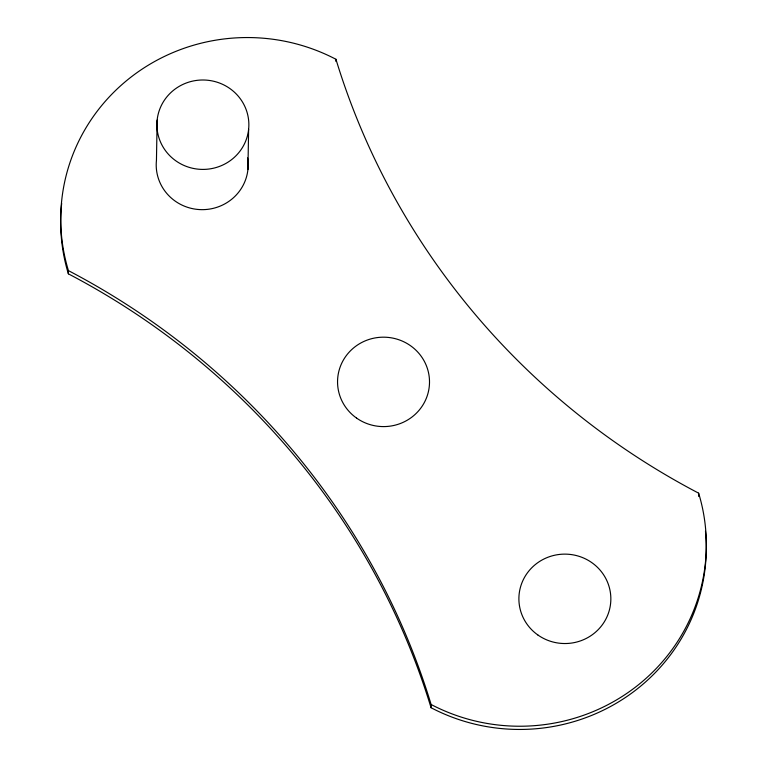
<?xml version="1.0" encoding="UTF-8"?>
<svg xmlns="http://www.w3.org/2000/svg" width="767" height="767" viewBox="0 0 767 767"><rect width="100%" height="100%" fill="white"/><g stroke="black" fill="none" stroke-linecap="round" stroke-linejoin="round"><path stroke-width="1.15" d="M705.477 531.291A186.793 181.635 1 0 1 622.612 699.351A186.793 181.635 1 0 1 431.064 707.73A747.173 726.531 1 0 0 68.368 273.838L68.426 270.626A186.793 181.635 1 0 1 129.642 78.167A186.793 181.635 1 0 1 335.936 59.27A747.173 726.531 1 0 0 698.632 493.162L698.574 496.374M157.149 120.083L156.449 160.332A45.982 44.707 1 0 0 203.485 209.64A45.982 44.707 1 0 0 247.578 157.897M247.923 169.565L248.623 129.316A45.982 44.707 1 0 0 184.09 83.881A45.982 44.707 1 0 0 175.94 160.907A45.982 44.707 1 0 0 248.623 129.316M335.898 61.418L335.936 59.27M431.064 707.73L431.121 704.509A747.173 726.531 1 0 0 68.426 270.626M698.632 493.162A186.793 181.635 1 0 1 637.415 685.612A186.793 181.635 1 0 1 431.121 704.509M68.368 273.838A186.793 181.635 1 0 1 61.676 203.389M356.588 418.092A45.982 44.707 1 0 0 429.271 386.51A45.982 44.707 1 0 0 364.737 341.066A45.982 44.707 1 0 0 356.588 418.092M537.935 635.038A45.982 44.707 1 0 0 610.609 603.447A45.982 44.707 1 0 0 546.075 558.012A45.982 44.707 1 0 0 537.935 635.038"/></g></svg>
